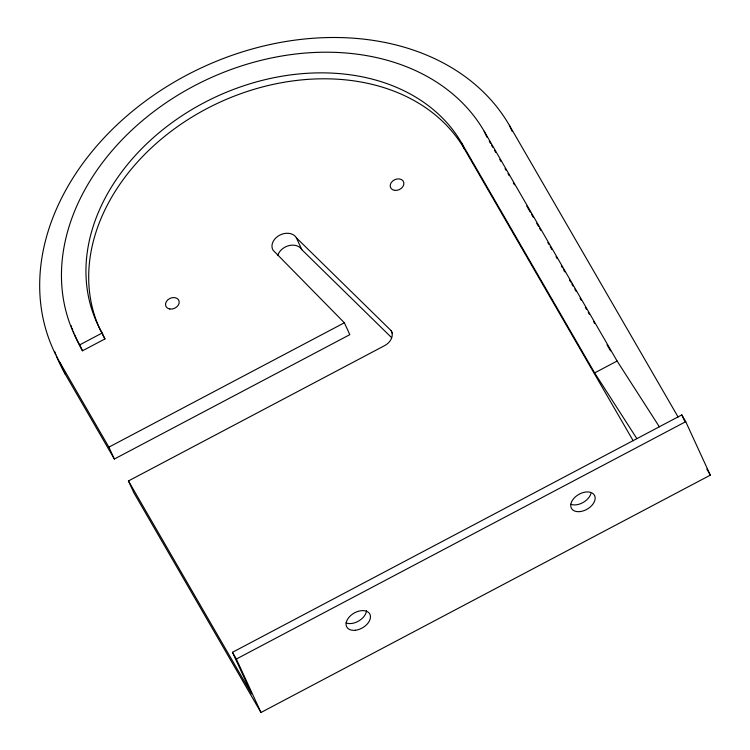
<?xml version="1.0" encoding="UTF-8"?>
<svg xmlns="http://www.w3.org/2000/svg" width="750" height="750" viewBox="0 0 750 750"><rect width="100%" height="100%" fill="white"/><g stroke="black" fill="none" stroke-linecap="round" stroke-linejoin="round"><path stroke-width="1.12" d="M128.438 480.947L251.588 693.853L232.472 652.303L681.816 414.909L685.725 421.669L710.325 475.144L260.963 712.5L133.903 492.834L128.438 480.947L384.572 345.656A13.228 10.134 -24.7 0 0 391.172 330.694L296.381 237.816A13.228 10.134 -24.7 0 0 279.619 235.2A13.228 10.134 -24.7 0 0 273.019 250.162L344.353 322.781L349.819 334.659L114.347 459.037L65.484 374.55A254.372 194.859 -24.7 0 1 56.494 356.231M102.216 332.991L104.953 338.925L82.481 350.794L79.753 344.85L102.216 332.991A203.494 155.887 -24.7 0 1 203.775 102.862A203.494 155.887 -24.7 0 1 461.709 143.1L594.637 372.909L636.881 438.656M114.347 459.037L108.881 447.15L344.353 322.781M594.637 372.909L617.1 361.041L659.353 426.788M260.963 712.5L236.363 659.025L685.725 421.669M296.381 237.816L301.847 249.703L391.65 337.697M65.484 374.55L60.019 362.662A254.372 194.859 -24.7 0 1 186.956 75.009A254.372 194.859 -24.7 0 1 509.381 125.306L678.103 417.009M706.809 469.078L710.325 475.144M79.753 344.85A228.928 175.369 -24.7 0 1 193.997 85.969A228.928 175.369 -24.7 0 1 484.181 131.241L617.1 361.041M489.253 141.225L490.425 143.259M491.597 145.284L492.769 147.309M494.531 150.347L495.703 152.372M499.8 159.459L500.972 161.484M505.069 168.572L506.241 170.597M508.003 173.644L509.175 175.669M513.272 182.756L514.444 184.781M526.744 206.053L530.259 212.128M531.431 214.153L533.194 217.191M536.709 223.266L538.462 226.303M539.634 228.328L540.806 230.363M547.837 242.513L549.009 244.537M550.181 246.562L551.934 249.6M556.041 256.688L557.212 258.712M561.309 265.809L562.481 267.834M563.653 269.859L564.825 271.884M569.513 279.984L570.684 282.009M571.856 284.034L573.028 286.059M574.791 289.106L575.953 291.131M580.059 298.219L581.231 300.244M585.328 307.331L586.5 309.356M588.263 312.394L589.434 314.419M593.531 321.516L594.703 323.541M607.003 344.803L610.519 350.887M461.709 143.1L464.447 149.044L633.159 440.738M232.472 652.303L236.363 659.025M60.019 362.662L108.881 447.15M681.816 414.909L684.684 421.153M509.381 125.306L512.109 131.25M484.181 131.241L486.909 137.175M391.172 330.694L392.541 333.666M277.8 255.403A13.228 10.134 -24.7 0 1 289.116 245.569A13.228 10.134 -24.7 0 1 301.847 249.703M55.866 354.656A254.372 194.859 -24.7 0 1 54.647 351.478M590.934 493.566A13.228 8.484 -30 0 1 570.703 504.253M366.553 610.566A13.228 8.484 -30 0 1 358.922 620.878A13.228 8.484 -30 0 1 346.022 622.931M104.953 338.925A203.494 155.887 -24.7 0 1 102.337 334.153M101.109 331.725A203.494 155.887 -24.7 0 1 211.237 106.369A203.494 155.887 -24.7 0 1 464.447 149.044M82.481 350.794A228.928 175.369 -24.7 0 1 74.4 334.312M73.828 332.897A228.928 175.369 -24.7 0 1 73.275 331.462M72.731 330.028A228.928 175.369 -24.7 0 1 72.206 328.594M71.7 327.141A228.928 175.369 -24.7 0 1 71.212 325.688M580.181 511.584A13.228 8.484 -30 0 0 594.637 495.637A13.228 8.484 -30 0 0 574.031 498.197A13.228 8.484 -30 0 0 580.181 511.584M355.5 630.253A13.228 8.484 -30 0 0 369.956 614.306A13.228 8.484 -30 0 0 349.35 616.875A13.228 8.484 -30 0 0 355.5 630.253M394.528 190.341A7.125 5.456 -24.7 0 0 403.828 182.662A7.125 5.456 -24.7 0 0 392.766 180.938A7.125 5.456 -24.7 0 0 394.528 190.341M169.847 309.019A7.125 5.456 -24.7 0 0 179.138 301.341A7.125 5.456 -24.7 0 0 168.084 299.616A7.125 5.456 -24.7 0 0 169.847 309.019"/></g></svg>
